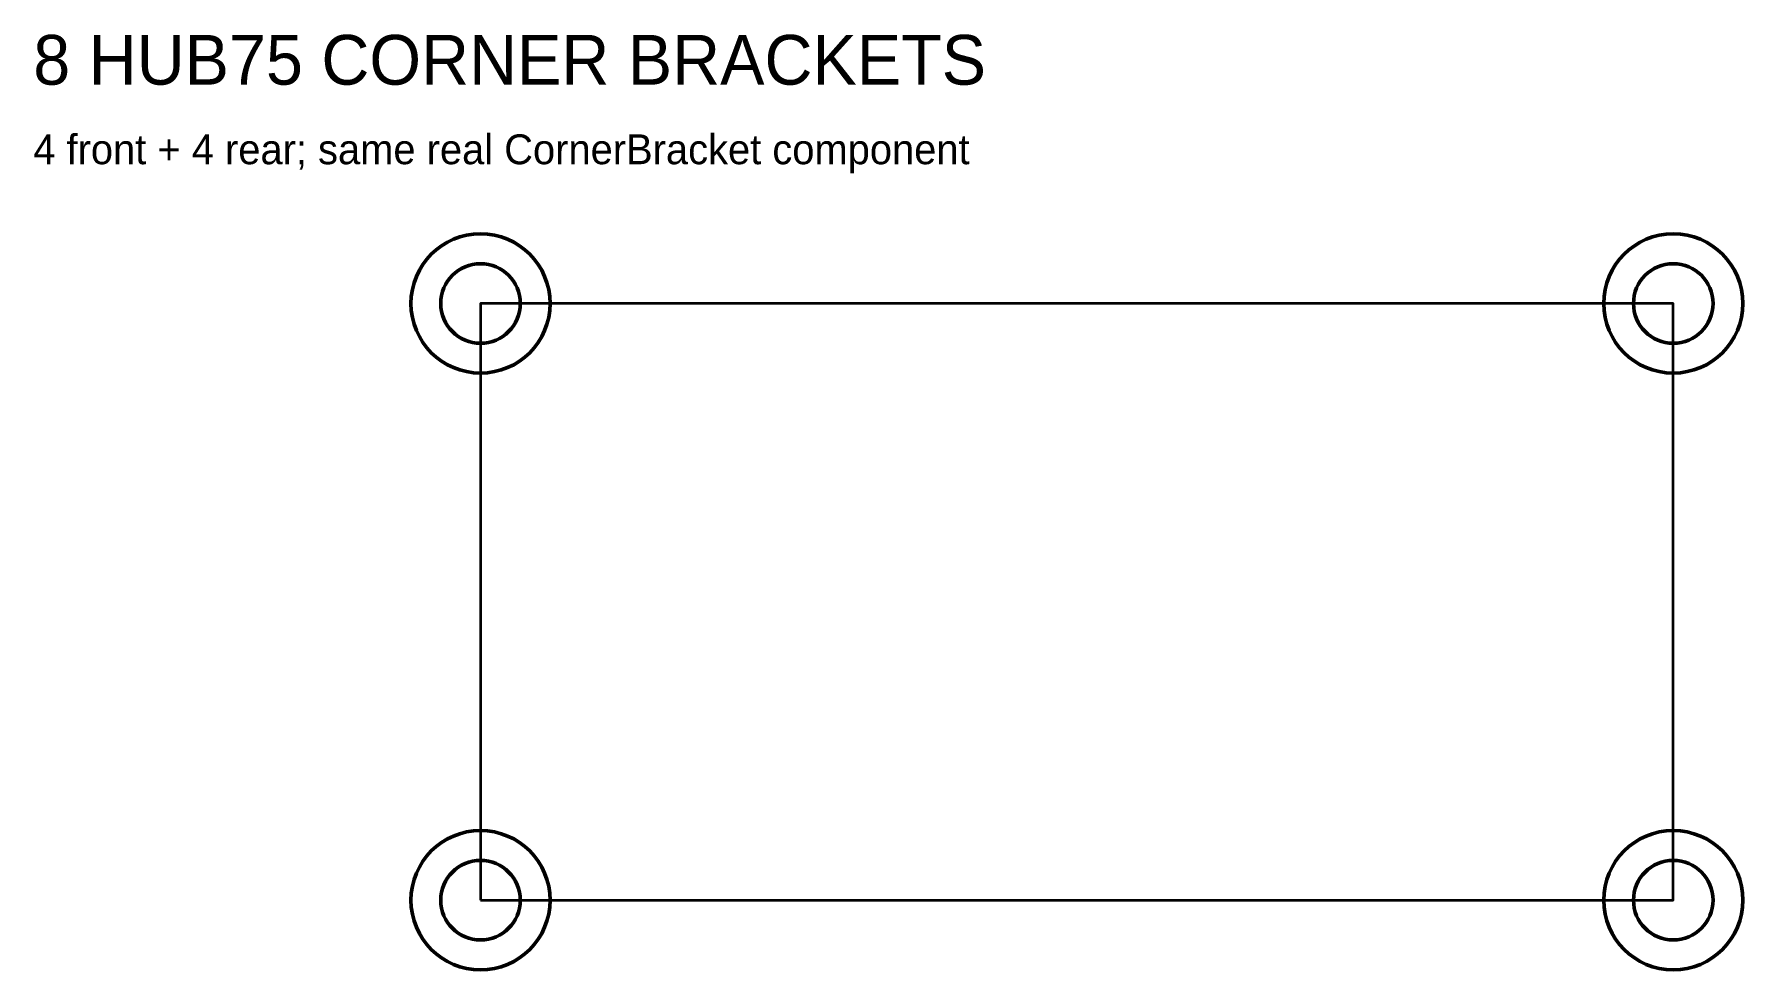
# Model space of a CAD drawing. Header units: millimetres. Extents: x -105 to 67, y -7 to 87.
import ezdxf

# ---------------------------------------------------------------- set-up
doc = ezdxf.new("R2010")
doc.units = ezdxf.units.MM
for name, color, linetype, lineweight in [('FRAME', 8, 'Continuous', 35), ('FRONT', 3, 'Continuous', 50), ('REAR', 5, 'Continuous', 50)]:
    doc.layers.add(name, color=color, linetype=linetype, lineweight=lineweight)
doc.layers.add('TEXT', color=7, linetype='Continuous')

msp = doc.modelspace()

# ---------------------------------------------------------------- linework, layer by layer
at = {"layer": 'FRAME'}
msp.add_lwpolyline([(-60, 0), (60, 0), (60, 60), (-60, 60)], close=True, dxfattribs=at)
at = {"layer": 'FRONT'}
for centre in [(-60, 60), (60, 60), (-60, 0), (60, 0)]:
    msp.add_circle(centre, 4, dxfattribs=at)
at = {"layer": 'REAR'}
for centre in [(-60, 60), (60, 60), (-60, 0), (60, 0)]:
    msp.add_circle(centre, 7, dxfattribs=at)

# ---------------------------------------------------------------- texts
at = {"layer": 'TEXT'}
for s, height, p in [('8 HUB75 CORNER BRACKETS', 5, (-105, 82)), ('4 front + 4 rear; same real CornerBracket component', 3, (-105, 74))]:
    msp.add_text(s, height=height, dxfattribs=at).set_placement(p)

doc.saveas('drawing.dxf')
